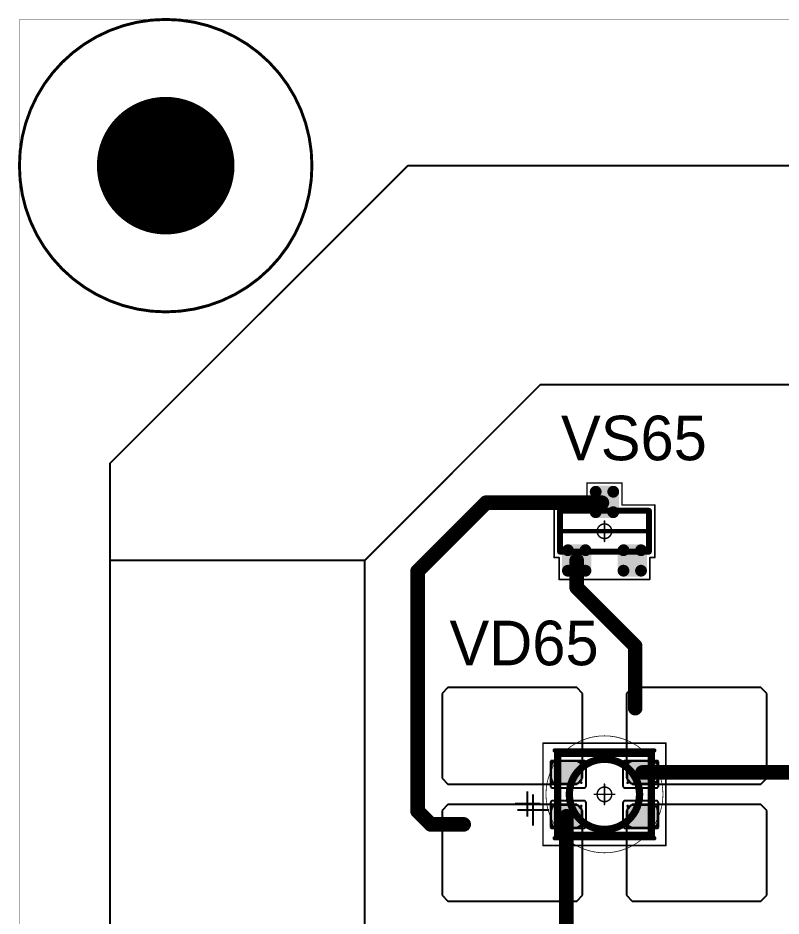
# Model space of a CAD drawing. Header units: millimetres. Extents: x 0 to 400, y 0 to 511.
# Drawn here: x -0.05 to 26.04, y 397.34 to 428.05 of the extents above; entities that cross this region are included whole.
import ezdxf

# ---------------------------------------------------------------- set-up
doc = ezdxf.new("R2010")
doc.units = ezdxf.units.MM
for name, color, linetype in [('BottomLayer', 5, 'Continuous'), ('BottomSolder', 6, 'Continuous'), ('Mechanical10', 56, 'Continuous'), ('Mechanical13', 56, 'Continuous'), ('Mechanical15', 56, 'Continuous'), ('Mechanical2', 216, 'Continuous'), ('MultiLayer', 9, 'Continuous'), ('PadHoleLayer', 156, 'Continuous'), ('TopLayer', 1, 'Continuous'), ('TopOverlay', 2, 'Continuous'), ('TopPaste', 8, 'Continuous'), ('TopSolder', 216, 'Continuous')]:
    doc.layers.add(name, color=color, linetype=linetype)

# ---------------------------------------------------------------- blocks, each defined once
blk = doc.blocks.new('SOT23_532')
at = {"layer": 'Mechanical13', "const_width": 0.2}
for points in [[(-0.7, 1.52), (0.7, 1.52)], [(-0.7, 1.52), (-0.7, -1.52)], [(0.7, 1.52), (0.7, -1.52)], [(-0.7, -1.52), (0.7, -1.52)]]:
    blk.add_lwpolyline(points, dxfattribs=at)
at = {"layer": 'Mechanical13', "const_width": 0.1}
for points in [[(-0.75, 1.52, 1), (-0.65, 1.52, 1)], [(-0.75, 1.52, 1), (-0.65, 1.52, 1)], [(0.65, 1.52, 1), (0.75, 1.52, 1)], [(0.65, 1.52, 1), (0.75, 1.52, 1)], [(-0.75, -1.52, 1), (-0.65, -1.52, 1)], [(-0.75, -1.52, 1), (-0.65, -1.52, 1)], [(0.65, -1.52, 1), (0.75, -1.52, 1)], [(0.65, -1.52, 1), (0.75, -1.52, 1)]]:
    blk.add_lwpolyline(points, format="xyb", close=True, dxfattribs=at)
at = {"layer": 'Mechanical15', "const_width": 0.05}
for points in [[(-1.65, 1.55), (-1.65, -1.55)], [(-1.65, 1.55), (-0.9, 1.55)], [(-0.9, 1.72), (-0.9, 1.55)], [(-0.9, 1.72), (0.9, 1.72)], [(0.9, 1.72), (0.9, 0.6)], [(0.9, 0.6), (1.65, 0.6)], [(1.65, 0.6), (1.65, -0.6)], [(0, 0.35), (0, -0.35)], [(-0.35, 0), (0.35, 0)], [(0.9, -0.6), (1.65, -0.6)], [(0.9, -0.6), (0.9, -1.72)], [(-1.65, -1.55), (-0.9, -1.55)], [(-0.9, -1.55), (-0.9, -1.72)], [(-0.9, -1.72), (0.9, -1.72)]]:
    blk.add_lwpolyline(points, dxfattribs=at)
at = {"layer": 'Mechanical15'}
for points, const_width in [([(-1.662, 1.55, 1), (-1.637, 1.55, 1)], 0.025), ([(-1.662, 1.55, 1), (-1.637, 1.55, 1)], 0.025), ([(-0.913, 1.72, 1), (-0.888, 1.72, 1)], 0.025), ([(-0.913, 1.72, 1), (-0.888, 1.72, 1)], 0.025), ([(-0.913, 1.55, 1), (-0.888, 1.55, 1)], 0.025), ([(-0.913, 1.55, 1), (-0.888, 1.55, 1)], 0.025), ([(0.888, 1.72, 1), (0.913, 1.72, 1)], 0.025), ([(0.888, 1.72, 1), (0.913, 1.72, 1)], 0.025), ([(0.888, 0.6, 1), (0.913, 0.6, 1)], 0.025), ([(0.888, 0.6, 1), (0.913, 0.6, 1)], 0.025), ([(1.637, 0.6, 1), (1.662, 0.6, 1)], 0.025), ([(1.637, 0.6, 1), (1.662, 0.6, 1)], 0.025), ([(-0.012, 0.35, 1), (0.012, 0.35, 1)], 0.025), ([(-0.362, 0, 1), (-0.337, 0, 1)], 0.025), ([(0.25, 0, 1), (-0.25, 0, 1)], 0.05), ([(-0.262, 0, 1), (-0.238, 0, 1)], 0.025), ([(0.238, 0, 1), (0.262, 0, 1)], 0.025), ([(0.337, 0, 1), (0.362, 0, 1)], 0.025), ([(-0.012, -0.35, 1), (0.012, -0.35, 1)], 0.025), ([(0.888, -0.6, 1), (0.913, -0.6, 1)], 0.025), ([(0.888, -0.6, 1), (0.913, -0.6, 1)], 0.025), ([(1.637, -0.6, 1), (1.662, -0.6, 1)], 0.025), ([(1.637, -0.6, 1), (1.662, -0.6, 1)], 0.025), ([(-1.662, -1.55, 1), (-1.637, -1.55, 1)], 0.025), ([(-1.662, -1.55, 1), (-1.637, -1.55, 1)], 0.025), ([(-0.913, -1.55, 1), (-0.888, -1.55, 1)], 0.025), ([(-0.913, -1.55, 1), (-0.888, -1.55, 1)], 0.025), ([(-0.913, -1.72, 1), (-0.888, -1.72, 1)], 0.025), ([(-0.913, -1.72, 1), (-0.888, -1.72, 1)], 0.025), ([(0.888, -1.72, 1), (0.913, -1.72, 1)], 0.025), ([(0.888, -1.72, 1), (0.913, -1.72, 1)], 0.025)]:
    blk.add_lwpolyline(points, format="xyb", close=True, dxfattribs=dict(at, const_width=const_width))
at = {"layer": 'TopLayer', "const_width": 0.1}
for points in [[(-1.4, 1.25, 1), (-1.3, 1.25, 1)], [(-0.7, 1.25, 1), (-0.6, 1.25, 1)], [(-1.4, 0.65, 1), (-1.3, 0.65, 1)], [(-0.7, 0.65, 1), (-0.6, 0.65, 1)], [(0.6, 0.3, 1), (0.7, 0.3, 1)], [(1.3, 0.3, 1), (1.4, 0.3, 1)], [(0.6, -0.3, 1), (0.7, -0.3, 1)], [(1.3, -0.3, 1), (1.4, -0.3, 1)], [(-1.4, -0.65, 1), (-1.3, -0.65, 1)], [(-0.7, -0.65, 1), (-0.6, -0.65, 1)], [(-1.4, -1.25, 1), (-1.3, -1.25, 1)], [(-0.7, -1.25, 1), (-0.6, -1.25, 1)]]:
    blk.add_lwpolyline(points, format="xyb", close=True, dxfattribs=at)
at = {"layer": 'TopLayer'}
for points in [[(-1.45, 1.25), (-1.45, 0.65), (-0.55, 1.25), (-0.55, 0.65)], [(-1.35, 1.35), (-1.35, 0.55), (-0.65, 1.35), (-0.65, 0.55)], [(0.65, 0.4), (0.65, -0.4), (1.35, 0.4), (1.35, -0.4)], [(0.55, 0.3), (0.55, -0.3), (1.45, 0.3), (1.45, -0.3)], [(-1.35, -0.55), (-1.35, -1.35), (-0.65, -0.55), (-0.65, -1.35)], [(-1.45, -0.65), (-1.45, -1.25), (-0.55, -0.65), (-0.55, -1.25)]]:
    blk.add_solid(points, dxfattribs=at)
at = {"layer": 'TopOverlay', "const_width": 0.15}
blk.add_lwpolyline([(0, 1.5), (0, -1.5)], dxfattribs=at)
at = {"layer": 'TopOverlay', "const_width": 0.075}
for points in [[(-0.038, 1.5, 1), (0.038, 1.5, 1)], [(-0.038, -1.5, 1), (0.038, -1.5, 1)]]:
    blk.add_lwpolyline(points, format="xyb", close=True, dxfattribs=at)
at = {"layer": 'TopPaste', "const_width": 0.075}
for points in [[(-1.387, 1.25, 1), (-1.313, 1.25, 1)], [(-0.687, 1.25, 1), (-0.613, 1.25, 1)], [(-1.387, 0.65, 1), (-1.313, 0.65, 1)], [(-0.687, 0.65, 1), (-0.613, 0.65, 1)], [(0.613, 0.3, 1), (0.687, 0.3, 1)], [(1.313, 0.3, 1), (1.387, 0.3, 1)], [(0.613, -0.3, 1), (0.687, -0.3, 1)], [(1.313, -0.3, 1), (1.387, -0.3, 1)], [(-1.387, -0.65, 1), (-1.313, -0.65, 1)], [(-0.687, -0.65, 1), (-0.613, -0.65, 1)], [(-1.387, -1.25, 1), (-1.313, -1.25, 1)], [(-0.687, -1.25, 1), (-0.613, -1.25, 1)]]:
    blk.add_lwpolyline(points, format="xyb", close=True, dxfattribs=at)
at = {"layer": 'TopPaste'}
for points in [[(-1.425, 1.25), (-1.425, 0.65), (-0.575, 1.25), (-0.575, 0.65)], [(-1.35, 1.325), (-1.35, 0.575), (-0.65, 1.325), (-0.65, 0.575)], [(0.65, 0.375), (0.65, -0.375), (1.35, 0.375), (1.35, -0.375)], [(0.575, 0.3), (0.575, -0.3), (1.425, 0.3), (1.425, -0.3)], [(-1.35, -0.575), (-1.35, -1.325), (-0.65, -0.575), (-0.65, -1.325)], [(-1.425, -0.65), (-1.425, -1.25), (-0.575, -0.65), (-0.575, -1.25)]]:
    blk.add_solid(points, dxfattribs=at)
at = {"layer": 'TopSolder', "const_width": 0.202}
for points in [[(-1.451, 1.25, 1), (-1.249, 1.25, 1)], [(-0.751, 1.25, 1), (-0.549, 1.25, 1)], [(-1.451, 0.65, 1), (-1.249, 0.65, 1)], [(-0.751, 0.65, 1), (-0.549, 0.65, 1)], [(0.549, 0.3, 1), (0.751, 0.3, 1)], [(1.249, 0.3, 1), (1.451, 0.3, 1)], [(0.549, -0.3, 1), (0.751, -0.3, 1)], [(1.249, -0.3, 1), (1.451, -0.3, 1)], [(-1.451, -0.65, 1), (-1.249, -0.65, 1)], [(-0.751, -0.65, 1), (-0.549, -0.65, 1)], [(-1.451, -1.25, 1), (-1.249, -1.25, 1)], [(-0.751, -1.25, 1), (-0.549, -1.25, 1)]]:
    blk.add_lwpolyline(points, format="xyb", close=True, dxfattribs=at)
at = {"layer": 'TopSolder'}
for points in [[(-1.552, 1.25), (-1.552, 0.65), (-0.448, 1.25), (-0.448, 0.65)], [(-1.35, 1.452), (-1.35, 0.448), (-0.65, 1.452), (-0.65, 0.448)], [(0.65, 0.502), (0.65, -0.502), (1.35, 0.502), (1.35, -0.502)], [(0.448, 0.3), (0.448, -0.3), (1.552, 0.3), (1.552, -0.3)], [(-1.35, -0.448), (-1.35, -1.452), (-0.65, -0.448), (-0.65, -1.452)], [(-1.552, -0.65), (-1.552, -1.25), (-0.448, -0.65), (-0.448, -1.25)]]:
    blk.add_solid(points, dxfattribs=at)
blk = doc.blocks.new('E65F_736')
at = {"layer": 'Mechanical13'}
for p, q in [((2.441, 1.071), (2.441, 0)), ((1.905, 0.536), (2.976, 0.536))]:
    blk.add_line(p, q, dxfattribs=at)
at = {"layer": 'Mechanical13', "const_width": 0.25}
for points in [[(-1.6, 1.4), (-1.6, -1.4)], [(1.6, 1.4), (-1.6, 1.4)], [(1.6, 1.4), (1.6, -1.4)], [(1.6, -1.4), (-1.6, -1.4)]]:
    blk.add_lwpolyline(points, dxfattribs=at)
at = {"layer": 'Mechanical13'}
for points, const_width in [([(-1.663, 1.4, 1), (-1.538, 1.4, 1)], 0.125), ([(-1.663, 1.4, 1), (-1.538, 1.4, 1)], 0.125), ([(1.2, 0, 1), (-1.2, 0, 1)], 0.25), ([(1.537, 1.4, 1), (1.662, 1.4, 1)], 0.125), ([(1.537, 1.4, 1), (1.662, 1.4, 1)], 0.125), ([(-1.263, 0, 1), (-1.138, 0, 1)], 0.125), ([(1.137, 0, 1), (1.262, 0, 1)], 0.125), ([(-1.663, -1.4, 1), (-1.538, -1.4, 1)], 0.125), ([(-1.663, -1.4, 1), (-1.538, -1.4, 1)], 0.125), ([(1.537, -1.4, 1), (1.662, -1.4, 1)], 0.125), ([(1.537, -1.4, 1), (1.662, -1.4, 1)], 0.125)]:
    blk.add_lwpolyline(points, format="xyb", close=True, dxfattribs=dict(at, const_width=const_width))
at = {"layer": 'Mechanical15', "const_width": 0.05}
for points in [[(2.1, 1.75), (-2.1, 1.75)], [(-2.1, 1.75), (-2.1, -1.75)], [(2.1, 1.75), (2.1, -1.75)], [(0, 0.35), (0, -0.35)], [(0, 0.35), (0, -0.35)], [(0.35, 0), (-0.35, 0)], [(0.35, 0), (-0.35, 0)], [(2.1, -1.75), (-2.1, -1.75)]]:
    blk.add_lwpolyline(points, dxfattribs=at)
at = {"layer": 'Mechanical15'}
for points, const_width in [([(-2.113, 1.75, 1), (-2.088, 1.75, 1)], 0.025), ([(-2.113, 1.75, 1), (-2.088, 1.75, 1)], 0.025), ([(2.087, 1.75, 1), (2.112, 1.75, 1)], 0.025), ([(2.087, 1.75, 1), (2.112, 1.75, 1)], 0.025), ([(-0.013, 0.35, 1), (0.012, 0.35, 1)], 0.025), ([(-0.013, 0.35, 1), (0.012, 0.35, 1)], 0.025), ([(-0.363, 0, 1), (-0.338, 0, 1)], 0.025), ([(-0.363, 0, 1), (-0.338, 0, 1)], 0.025), ([(0.25, 0, 1), (-0.25, 0, 1)], 0.05), ([(0.25, 0, 1), (-0.25, 0, 1)], 0.05), ([(-0.263, 0, 1), (-0.238, 0, 1)], 0.025), ([(-0.263, 0, 1), (-0.238, 0, 1)], 0.025), ([(0.237, 0, 1), (0.262, 0, 1)], 0.025), ([(0.237, 0, 1), (0.262, 0, 1)], 0.025), ([(0.337, 0, 1), (0.362, 0, 1)], 0.025), ([(0.337, 0, 1), (0.362, 0, 1)], 0.025), ([(-0.013, -0.35, 1), (0.012, -0.35, 1)], 0.025), ([(-0.013, -0.35, 1), (0.012, -0.35, 1)], 0.025), ([(-2.113, -1.75, 1), (-2.088, -1.75, 1)], 0.025), ([(-2.113, -1.75, 1), (-2.088, -1.75, 1)], 0.025), ([(2.087, -1.75, 1), (2.112, -1.75, 1)], 0.025), ([(2.087, -1.75, 1), (2.112, -1.75, 1)], 0.025)]:
    blk.add_lwpolyline(points, format="xyb", close=True, dxfattribs=dict(at, const_width=const_width))
at = {"layer": 'TopLayer'}
for p, q in [((-5.35, 3.65), (-5.55, 3.45)), ((-5.55, 3.45), (-5.55, 3.45)), ((-5.55, 3.45), (-5.55, 0.55)), ((-0.95, 3.65), (-5.35, 3.65)), ((-5.35, 3.65), (-5.35, 3.65)), ((-0.75, 3.45), (-0.95, 3.65)), ((-0.75, 0.55), (-0.75, 3.45)), ((0.95, 3.65), (0.75, 3.45)), ((0.75, 3.45), (0.75, 3.45)), ((0.75, 3.45), (0.75, 0.55)), ((5.35, 3.65), (0.95, 3.65)), ((0.95, 3.65), (0.95, 3.65)), ((5.55, 3.45), (5.35, 3.65)), ((5.55, 0.55), (5.55, 3.45)), ((-5.55, 0.55), (-5.35, 0.35)), ((-5.35, 0.35), (-0.95, 0.35)), ((-0.95, 0.35), (-0.75, 0.55)), ((0.75, 0.55), (0.95, 0.35)), ((0.95, 0.35), (5.35, 0.35)), ((5.35, 0.35), (5.55, 0.55)), ((-5.35, -0.35), (-5.55, -0.55)), ((-5.55, -0.55), (-5.55, -0.55)), ((-5.55, -0.55), (-5.55, -3.45)), ((-0.95, -0.35), (-5.35, -0.35)), ((-5.35, -0.35), (-5.35, -0.35)), ((-0.75, -0.55), (-0.95, -0.35)), ((-0.75, -3.45), (-0.75, -0.55)), ((0.95, -0.35), (0.75, -0.55)), ((0.75, -0.55), (0.75, -0.55)), ((0.75, -0.55), (0.75, -3.45)), ((5.35, -0.35), (0.95, -0.35)), ((0.95, -0.35), (0.95, -0.35)), ((5.55, -0.55), (5.35, -0.35)), ((5.55, -3.45), (5.55, -0.55)), ((-5.55, -3.45), (-5.35, -3.65)), ((-5.35, -3.65), (-0.95, -3.65)), ((-0.95, -3.65), (-0.75, -3.45)), ((0.75, -3.45), (0.95, -3.65)), ((0.95, -3.65), (5.35, -3.65)), ((5.35, -3.65), (5.55, -3.45))]:
    blk.add_line(p, q, dxfattribs=at)
at = {"layer": 'TopLayer', "const_width": 0.04}
for points in [[(-1.83, 1.11, 1), (-1.79, 1.11, 1)], [(-0.81, 1.11, 1), (-0.77, 1.11, 1)], [(0.77, 1.11, 1), (0.81, 1.11, 1)], [(1.79, 1.11, 1), (1.83, 1.11, 1)], [(-1.83, 0.39, 1), (-1.79, 0.39, 1)], [(-0.81, 0.39, 1), (-0.77, 0.39, 1)], [(0.77, 0.39, 1), (0.81, 0.39, 1)], [(1.79, 0.39, 1), (1.83, 0.39, 1)], [(-1.83, -0.39, 1), (-1.79, -0.39, 1)], [(-0.81, -0.39, 1), (-0.77, -0.39, 1)], [(0.77, -0.39, 1), (0.81, -0.39, 1)], [(1.79, -0.39, 1), (1.83, -0.39, 1)], [(-1.83, -1.11, 1), (-1.79, -1.11, 1)], [(-0.81, -1.11, 1), (-0.77, -1.11, 1)], [(0.77, -1.11, 1), (0.81, -1.11, 1)], [(1.79, -1.11, 1), (1.83, -1.11, 1)]]:
    blk.add_lwpolyline(points, format="xyb", close=True, dxfattribs=at)
at = {"layer": 'TopLayer'}
for points in [[(-1.85, 1.11), (-1.85, 0.39), (-0.75, 1.11), (-0.75, 0.39)], [(-1.81, 1.15), (-1.81, 0.35), (-0.79, 1.15), (-0.79, 0.35)], [(0.75, 1.11), (0.75, 0.39), (1.85, 1.11), (1.85, 0.39)], [(0.79, 1.15), (0.79, 0.35), (1.81, 1.15), (1.81, 0.35)], [(-1.85, -0.39), (-1.85, -1.11), (-0.75, -0.39), (-0.75, -1.11)], [(-1.81, -0.35), (-1.81, -1.15), (-0.79, -0.35), (-0.79, -1.15)], [(0.75, -0.39), (0.75, -1.11), (1.85, -0.39), (1.85, -1.11)], [(0.79, -0.35), (0.79, -1.15), (1.81, -0.35), (1.81, -1.15)]]:
    blk.add_solid(points, dxfattribs=at)
at = {"layer": 'TopOverlay'}
for p, q in [((2.628, 0.757), (2.628, -0.1)), ((2.2, 0.328), (3.057, 0.328))]:
    blk.add_line(p, q, dxfattribs=at)
at = {"layer": 'TopOverlay', "const_width": 0.15}
for points in [[(1.7, 1.5), (-1.7, 1.5)], [(1.7, -1.5), (-1.7, -1.5)]]:
    blk.add_lwpolyline(points, dxfattribs=at)
at = {"layer": 'TopOverlay', "const_width": 0.075}
for points in [[(-1.738, 1.5, 1), (-1.663, 1.5, 1)], [(1.662, 1.5, 1), (1.737, 1.5, 1)], [(-1.738, -1.5, 1), (-1.663, -1.5, 1)], [(1.662, -1.5, 1), (1.737, -1.5, 1)]]:
    blk.add_lwpolyline(points, format="xyb", close=True, dxfattribs=at)
at = {"layer": 'TopPaste'}
for p, q in [((-1.814, 1.011), (-1.829, 0.938)), ((-1.829, 0.938), (-1.829, 0.563)), ((-1.773, 1.073), (-1.814, 1.011)), ((-1.711, 1.114), (-1.773, 1.073)), ((-1.638, 1.129), (-1.711, 1.114)), ((-0.963, 1.129), (-1.638, 1.129)), ((-0.889, 1.114), (-0.963, 1.129)), ((-0.827, 1.073), (-0.889, 1.114)), ((-0.786, 1.011), (-0.827, 1.073)), ((-0.771, 0.938), (-0.786, 1.011)), ((-0.771, 0.563), (-0.771, 0.938)), ((0.786, 1.011), (0.771, 0.938)), ((0.771, 0.938), (0.771, 0.563)), ((0.827, 1.073), (0.786, 1.011)), ((0.889, 1.114), (0.827, 1.073)), ((0.962, 1.129), (0.889, 1.114)), ((1.637, 1.129), (0.962, 1.129)), ((1.711, 1.114), (1.637, 1.129)), ((1.773, 1.073), (1.711, 1.114)), ((1.814, 1.011), (1.773, 1.073)), ((1.829, 0.938), (1.814, 1.011)), ((1.829, 0.563), (1.829, 0.938)), ((-1.829, 0.563), (-1.814, 0.489)), ((-1.814, 0.489), (-1.773, 0.427)), ((-1.773, 0.427), (-1.711, 0.386)), ((-1.711, 0.386), (-1.638, 0.371)), ((-1.638, 0.371), (-0.963, 0.371)), ((-0.963, 0.371), (-0.889, 0.386)), ((-0.889, 0.386), (-0.827, 0.427)), ((-0.827, 0.427), (-0.786, 0.489)), ((-0.786, 0.489), (-0.771, 0.563)), ((0.771, 0.563), (0.786, 0.489)), ((0.786, 0.489), (0.827, 0.427)), ((0.827, 0.427), (0.889, 0.386)), ((0.889, 0.386), (0.962, 0.371)), ((0.962, 0.371), (1.637, 0.371)), ((1.637, 0.371), (1.711, 0.386)), ((1.711, 0.386), (1.773, 0.427)), ((1.773, 0.427), (1.814, 0.489)), ((1.814, 0.489), (1.829, 0.563)), ((-1.814, -0.489), (-1.829, -0.563)), ((-1.829, -0.563), (-1.829, -0.938)), ((-1.773, -0.427), (-1.814, -0.489)), ((-1.711, -0.386), (-1.773, -0.427)), ((-1.638, -0.371), (-1.711, -0.386)), ((-0.963, -0.371), (-1.638, -0.371)), ((-0.889, -0.386), (-0.963, -0.371)), ((-0.827, -0.427), (-0.889, -0.386)), ((-0.786, -0.489), (-0.827, -0.427)), ((-0.771, -0.563), (-0.786, -0.489)), ((-0.771, -0.938), (-0.771, -0.563)), ((0.786, -0.489), (0.771, -0.563)), ((0.771, -0.563), (0.771, -0.938)), ((0.827, -0.427), (0.786, -0.489)), ((0.889, -0.386), (0.827, -0.427)), ((0.962, -0.371), (0.889, -0.386)), ((1.637, -0.371), (0.962, -0.371)), ((1.711, -0.386), (1.637, -0.371)), ((1.773, -0.427), (1.711, -0.386)), ((1.814, -0.489), (1.773, -0.427)), ((1.829, -0.563), (1.814, -0.489)), ((1.829, -0.938), (1.829, -0.563)), ((-1.829, -0.938), (-1.814, -1.011)), ((-1.814, -1.011), (-1.773, -1.073)), ((-1.773, -1.073), (-1.711, -1.114)), ((-1.711, -1.114), (-1.638, -1.129)), ((-1.638, -1.129), (-0.963, -1.129)), ((-0.963, -1.129), (-0.889, -1.114)), ((-0.889, -1.114), (-0.827, -1.073)), ((-0.827, -1.073), (-0.786, -1.011)), ((-0.786, -1.011), (-0.771, -0.938)), ((0.771, -0.938), (0.786, -1.011)), ((0.786, -1.011), (0.827, -1.073)), ((0.827, -1.073), (0.889, -1.114)), ((0.889, -1.114), (0.962, -1.129)), ((0.962, -1.129), (1.637, -1.129)), ((1.637, -1.129), (1.711, -1.114)), ((1.711, -1.114), (1.773, -1.073)), ((1.773, -1.073), (1.814, -1.011)), ((1.814, -1.011), (1.829, -0.938))]:
    blk.add_line(p, q, dxfattribs=at)
at = {"layer": 'TopSolder'}
for p, q in [((-1.842, 1.129), (-1.85, 1.111)), ((-1.85, 1.111), (-1.85, 1.101)), ((-1.85, 1.101), (-1.85, 1.101)), ((-1.85, 1.101), (-1.85, 0.301)), ((-1.828, 1.143), (-1.842, 1.129)), ((-1.81, 1.151), (-1.828, 1.143)), ((-1.8, 1.151), (-1.81, 1.151)), ((-0.7, 1.151), (-1.8, 1.151)), ((-0.685, 1.151), (-0.7, 1.151)), ((-0.7, 1.151), (-0.7, 1.151)), ((-0.658, 1.139), (-0.685, 1.151)), ((-0.636, 1.118), (-0.658, 1.139)), ((-0.625, 1.09), (-0.636, 1.118)), ((-0.625, 1.076), (-0.625, 1.09)), ((-0.625, 0.301), (-0.625, 1.076)), ((0.636, 1.118), (0.625, 1.09)), ((0.625, 1.09), (0.625, 1.076)), ((0.625, 1.076), (0.625, 1.076)), ((0.625, 1.076), (0.625, 0.301)), ((0.657, 1.139), (0.636, 1.118)), ((0.685, 1.151), (0.657, 1.139)), ((0.7, 1.151), (0.685, 1.151)), ((1.8, 1.151), (0.7, 1.151)), ((1.81, 1.151), (1.8, 1.151)), ((1.8, 1.151), (1.8, 1.151)), ((1.828, 1.143), (1.81, 1.151)), ((1.842, 1.129), (1.828, 1.143)), ((1.85, 1.111), (1.842, 1.129)), ((1.85, 1.101), (1.85, 1.111)), ((1.85, 0.301), (1.85, 1.101)), ((-1.85, 0.301), (-1.85, 0.286)), ((-1.85, 0.286), (-1.839, 0.258)), ((-1.839, 0.258), (-1.818, 0.237)), ((-1.818, 0.237), (-1.79, 0.226)), ((-1.79, 0.226), (-1.775, 0.226)), ((-1.775, 0.226), (-1.775, 0.226)), ((-1.775, 0.226), (-0.7, 0.226)), ((-0.7, 0.226), (-0.685, 0.226)), ((-0.685, 0.226), (-0.658, 0.237)), ((-0.658, 0.237), (-0.636, 0.258)), ((-0.636, 0.258), (-0.625, 0.286)), ((-0.625, 0.286), (-0.625, 0.301)), ((-0.625, 0.301), (-0.625, 0.301)), ((0.625, 0.301), (0.625, 0.286)), ((0.625, 0.286), (0.636, 0.258)), ((0.636, 0.258), (0.657, 0.237)), ((0.657, 0.237), (0.685, 0.226)), ((0.685, 0.226), (0.7, 0.226)), ((0.7, 0.226), (0.7, 0.226)), ((0.7, 0.226), (1.775, 0.226)), ((1.775, 0.226), (1.79, 0.226)), ((1.79, 0.226), (1.817, 0.237)), ((1.817, 0.237), (1.839, 0.258)), ((1.839, 0.258), (1.85, 0.286)), ((1.85, 0.286), (1.85, 0.301)), ((1.85, 0.301), (1.85, 0.301)), ((-1.839, -0.257), (-1.85, -0.285)), ((-1.85, -0.285), (-1.85, -0.299)), ((-1.85, -0.299), (-1.85, -0.299)), ((-1.85, -0.299), (-1.85, -1.099)), ((-1.818, -0.236), (-1.839, -0.257)), ((-1.79, -0.224), (-1.818, -0.236)), ((-1.775, -0.224), (-1.79, -0.224)), ((-0.7, -0.224), (-1.775, -0.224)), ((-0.685, -0.224), (-0.7, -0.224)), ((-0.7, -0.224), (-0.7, -0.224)), ((-0.658, -0.236), (-0.685, -0.224)), ((-0.636, -0.257), (-0.658, -0.236)), ((-0.625, -0.285), (-0.636, -0.257)), ((-0.625, -0.299), (-0.625, -0.285)), ((-0.625, -1.074), (-0.625, -0.299)), ((0.636, -0.257), (0.625, -0.285)), ((0.625, -0.285), (0.625, -0.299)), ((0.625, -0.299), (0.625, -0.299)), ((0.625, -0.299), (0.625, -1.074)), ((0.657, -0.236), (0.636, -0.257)), ((0.685, -0.224), (0.657, -0.236)), ((0.7, -0.224), (0.685, -0.224)), ((1.775, -0.224), (0.7, -0.224)), ((1.79, -0.224), (1.775, -0.224)), ((1.775, -0.224), (1.775, -0.224)), ((1.817, -0.236), (1.79, -0.224)), ((1.839, -0.257), (1.817, -0.236)), ((1.85, -0.285), (1.839, -0.257)), ((1.85, -0.299), (1.85, -0.285)), ((1.85, -1.099), (1.85, -0.299)), ((-1.85, -1.099), (-1.85, -1.109)), ((-1.85, -1.109), (-1.842, -1.128)), ((-1.842, -1.128), (-1.828, -1.142)), ((-1.828, -1.142), (-1.81, -1.149)), ((-1.81, -1.149), (-1.8, -1.149)), ((-1.8, -1.149), (-0.7, -1.149)), ((-1.8, -1.149), (-1.8, -1.149)), ((-0.7, -1.149), (-0.685, -1.149)), ((-0.685, -1.149), (-0.658, -1.138)), ((-0.658, -1.138), (-0.636, -1.117)), ((-0.636, -1.117), (-0.625, -1.089)), ((-0.625, -1.089), (-0.625, -1.074)), ((-0.625, -1.074), (-0.625, -1.074)), ((0.625, -1.074), (0.625, -1.089)), ((0.625, -1.089), (0.636, -1.117)), ((0.636, -1.117), (0.657, -1.138)), ((0.657, -1.138), (0.685, -1.149)), ((0.685, -1.149), (0.7, -1.149)), ((0.7, -1.149), (1.8, -1.149)), ((0.7, -1.149), (0.7, -1.149)), ((1.8, -1.149), (1.81, -1.149)), ((1.81, -1.149), (1.828, -1.142)), ((1.828, -1.142), (1.842, -1.128)), ((1.842, -1.128), (1.85, -1.109)), ((1.85, -1.109), (1.85, -1.099)), ((1.85, -1.099), (1.85, -1.099))]:
    blk.add_line(p, q, dxfattribs=at)
blk = doc.blocks.new('DRILL4_3_847')
at = {"layer": 'BottomLayer', "const_width": 2.25}
blk.add_lwpolyline([(-1.125, 0, 1), (1.125, 0, 1)], format="xyb", close=True, dxfattribs=at)
at = {"layer": 'BottomSolder', "const_width": 2.352}
blk.add_lwpolyline([(-1.176, 0, 1), (1.176, 0, 1)], format="xyb", close=True, dxfattribs=at)
at = {"layer": 'MultiLayer', "const_width": 2.25}
blk.add_lwpolyline([(-1.125, 0, 1), (1.125, 0, 1)], format="xyb", close=True, dxfattribs=at)
at = {"layer": 'PadHoleLayer', "const_width": 2.15}
blk.add_lwpolyline([(-1.075, 0, 1), (1.075, 0, 1)], format="xyb", close=True, dxfattribs=at)
at = {"layer": 'TopLayer', "const_width": 2.25}
blk.add_lwpolyline([(-1.125, 0, 1), (1.125, 0, 1)], format="xyb", close=True, dxfattribs=at)
at = {"layer": 'TopOverlay'}
for points, const_width in [([(5, 0, 1), (-5, 0, 1)], 0.1), ([(-5.025, 0, 1), (-4.975, 0, 1)], 0.05), ([(4.975, 0, 1), (5.025, 0, 1)], 0.05)]:
    blk.add_lwpolyline(points, format="xyb", close=True, dxfattribs=dict(at, const_width=const_width))
at = {"layer": 'TopSolder', "const_width": 2.352}
blk.add_lwpolyline([(-1.176, 0, 1), (1.176, 0, 1)], format="xyb", close=True, dxfattribs=at)

msp = doc.modelspace()

# ---------------------------------------------------------------- linework, layer by layer
at = {"layer": 'Mechanical10', "const_width": 0.01}
for points in [[(0, 428), (400, 428)], [(0, 0), (0, 428)]]:
    msp.add_lwpolyline(points, dxfattribs=at)
at = {"layer": 'Mechanical10', "const_width": 0.005}
msp.add_lwpolyline([(-0.002, 428, 1), (0.002, 428, 1)], format="xyb", close=True, dxfattribs=at)
msp.add_lwpolyline([(-0.002, 428, 1), (0.002, 428, 1)], format="xyb", close=True, dxfattribs=at)
at = {"layer": 'Mechanical2'}
for points, const_width in [([(22, 401.503, 1), (18, 401.503, 1)], 0.0254), ([(20, 403.503, 1), (20, 403.503, 1)], 0.0005), ([(17.994, 401.503, 1), (18.006, 401.503, 1)], 0.0127), ([(18, 401.503, 1), (18, 401.503, 1)], 0.0005), ([(21.994, 401.503, 1), (22.006, 401.503, 1)], 0.0127), ([(22, 401.503, 1), (22, 401.503, 1)], 0.0005), ([(20, 399.503, 1), (20, 399.503, 1)], 0.0005)]:
    msp.add_lwpolyline(points, format="xyb", close=True, dxfattribs=dict(at, const_width=const_width))
at = {"layer": 'Mechanical2', "const_width": 0.001}
for points in [[(20, 399.503), (20, 403.503)], [(18, 401.503), (22, 401.503)]]:
    msp.add_lwpolyline(points, dxfattribs=at)
at = {"layer": 'TopLayer'}
for p, q in [((3.1, 412.825), (13.284, 423.009)), ((3.1, 412.825), (13.275, 423)), ((13.275, 423), (108.1, 423)), ((13.284, 423.009), (108.091, 423.009)), ((17.806, 415.5), (11.8, 409.5)), ((17.806, 415.5), (11.806, 409.5)), ((104.1, 415.5), (17.806, 415.5)), ((104.1, 415.5), (17.806, 415.5)), ((3.1, 409.5), (3.1, 412.825)), ((3.1, 346), (3.1, 412.825)), ((11.806, 409.5), (3.1, 409.5)), ((11.8, 409.5), (11.8, 354.6))]:
    msp.add_line(p, q, dxfattribs=at)
at = {"layer": 'TopLayer', "const_width": 0.5}
for points in [[(13.612, 409.137), (15.95, 411.475)], [(15.95, 411.475), (19.912, 411.475)], [(19.05, 408.575), (19.05, 409.5)], [(13.612, 402.25), (13.612, 409.137)], [(19.05, 408.575), (21.05, 406.575)], [(21.05, 404.45), (21.05, 406.575)], [(13.612, 400.925), (13.612, 402.25)], [(21.3, 402.253), (33.612, 402.253)], [(13.612, 400.925), (14.062, 400.475)], [(18.7, 395.853), (18.7, 400.753)], [(14.062, 400.475), (15.187, 400.475)]]:
    msp.add_lwpolyline(points, dxfattribs=at)
at = {"layer": 'TopLayer', "const_width": 0.25}
for points in [[(15.825, 411.475, 1), (16.075, 411.475, 1)], [(15.825, 411.475, 1), (16.075, 411.475, 1)], [(19.787, 411.475, 1), (20.037, 411.475, 1)], [(18.925, 409.5, 1), (19.175, 409.5, 1)], [(13.487, 409.137, 1), (13.737, 409.137, 1)], [(13.487, 409.137, 1), (13.737, 409.137, 1)], [(18.925, 408.575, 1), (19.175, 408.575, 1)], [(18.925, 408.575, 1), (19.175, 408.575, 1)], [(20.925, 406.575, 1), (21.175, 406.575, 1)], [(20.925, 406.575, 1), (21.175, 406.575, 1)], [(20.925, 404.45, 1), (21.175, 404.45, 1)], [(13.487, 402.25, 1), (13.737, 402.25, 1)], [(13.487, 402.25, 1), (13.737, 402.25, 1)], [(21.175, 402.253, 1), (21.425, 402.253, 1)], [(13.487, 400.925, 1), (13.737, 400.925, 1)], [(13.487, 400.925, 1), (13.737, 400.925, 1)], [(18.575, 400.753, 1), (18.825, 400.753, 1)], [(13.937, 400.475, 1), (14.187, 400.475, 1)], [(13.937, 400.475, 1), (14.187, 400.475, 1)], [(15.062, 400.475, 1), (15.312, 400.475, 1)]]:
    msp.add_lwpolyline(points, format="xyb", close=True, dxfattribs=at)

# ---------------------------------------------------------------- block references
msp.add_blockref('DRILL4_3_847', (5, 423))
for name, p, rotation in [('SOT23_532', (20, 410.5), 90), ('E65F_736', (20, 401.503), 180)]:
    msp.add_blockref(name, p, dxfattribs=dict(rotation=rotation))

# ---------------------------------------------------------------- texts
at = {"layer": 'TopOverlay'}
for s, p in [('VS65', (18.514, 412.926)), ('VD65', (14.702, 405.916))]:
    msp.add_text(s, height=1.524, dxfattribs=at).set_placement(p)

doc.saveas('drawing.dxf')
